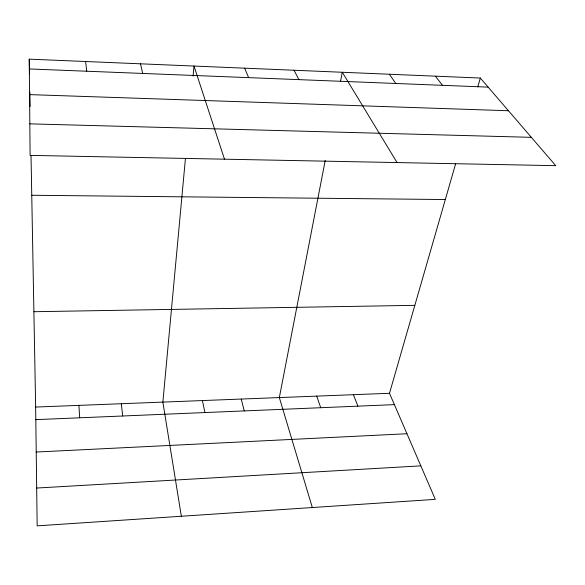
<?xml version="1.0" encoding="UTF-8"?>
<svg xmlns="http://www.w3.org/2000/svg" width="585" height="585" viewBox="0 0 585 585"><rect width="100%" height="100%" fill="white"/><g stroke="black" fill="none" stroke-linecap="round" stroke-linejoin="round"><path stroke-width="0.88" d="M185.43 158.601L162.864 402.107L181.343 516.255M193.079 76.043L194.001 66.054L224.479 159.186M325.223 160.451L279.337 397.573L312.324 507.539M340.565 81.176L342.291 72.269L397.069 162.564M31.02 155.456L35.648 407.058L37.162 525.849L435.298 499.356L389.493 393.288L455.583 163.939M477.806 86.799L480.329 78.054L29.25 59.151L30.106 155.383L555.75 165.672L480.329 78.054M36.679 488.044L420.834 465.857M36.226 452.037L406.955 433.734M35.809 419.635L394.385 404.63M35.648 407.058L389.493 393.288M33.901 311.717L414.831 305.341M31.751 195.266L445.324 199.536M29.82 123.852L531.363 137.336M29.564 94.616L508.467 110.748M29.338 68.95L488.146 87.136M435.386 76.174L442.516 85.33M389.391 74.244L395.796 83.479M294.058 70.251L298.906 79.633M244.64 68.174L248.647 77.644M353.442 394.692L357.896 406.158M316.734 396.118L320.726 407.716M241.239 399.058L244.259 410.911M140.502 63.816L142.667 73.439M202.425 400.571L204.925 412.557M85.607 61.513L86.755 71.224M121.307 403.723L122.689 416.001M78.909 405.376L79.692 417.8M29.25 59.151L29.535 74.646M29.857 91.969L30.12 106.558"/></g></svg>
